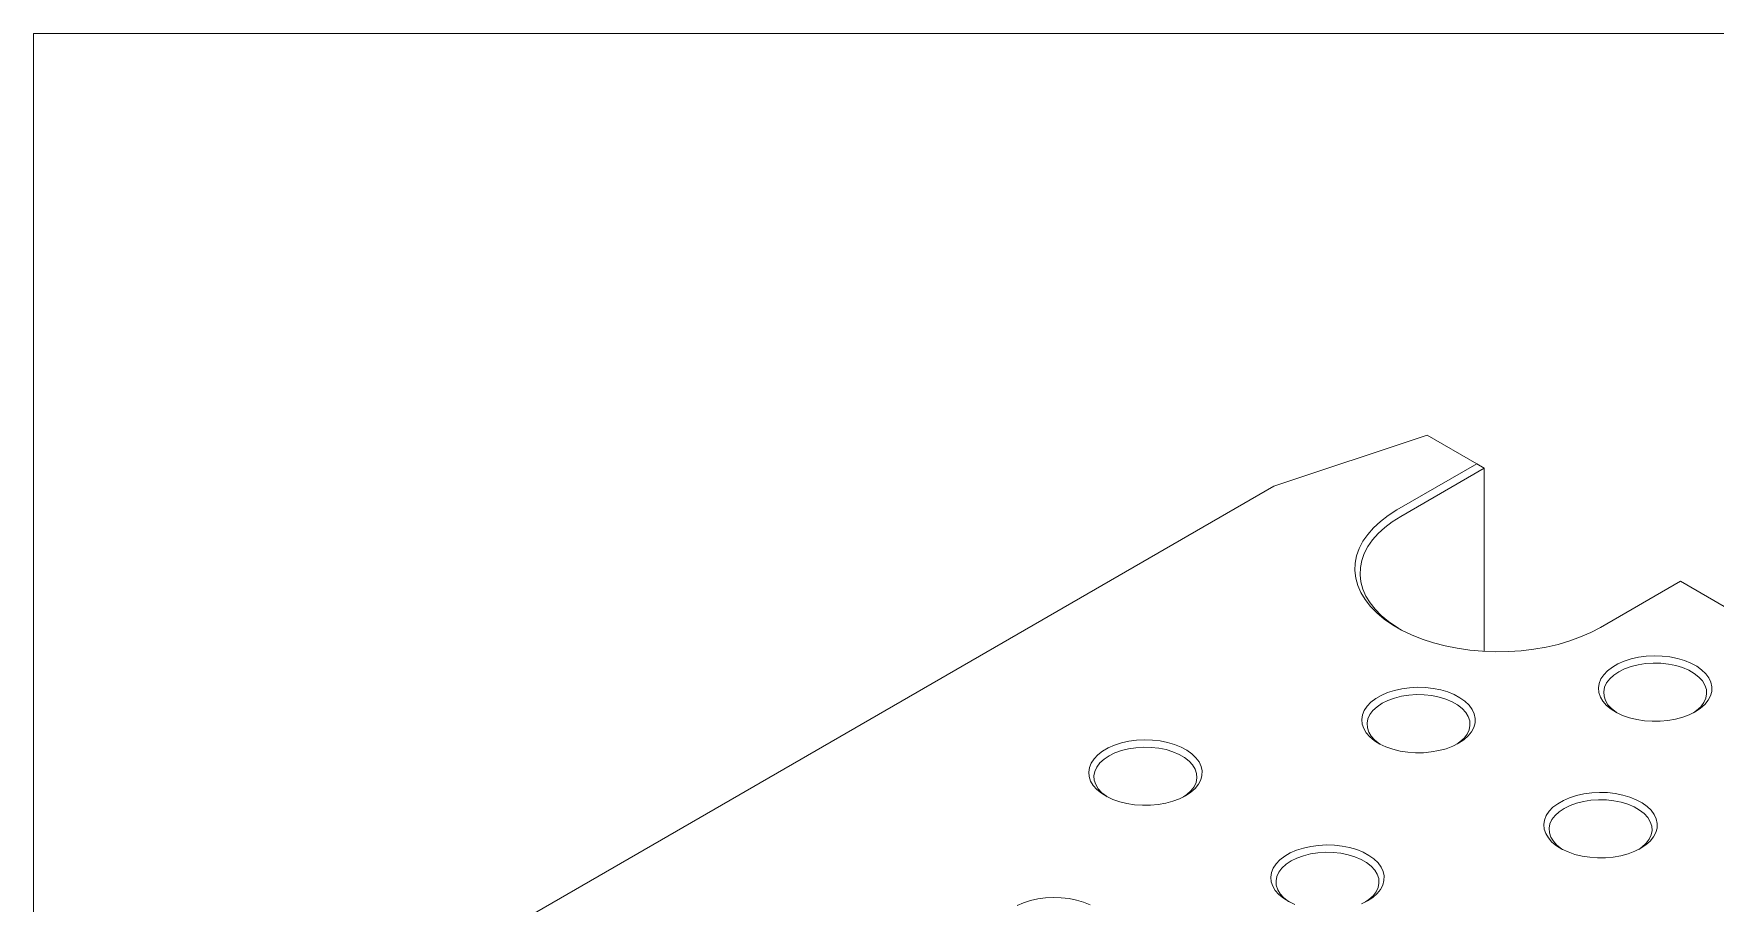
# Model space of a CAD drawing. Header units: millimetres. Extents: x 2 to 278, y 1 to 215.
# Drawn here: x 1.6 to 56, y 186.5 to 214.6 of the extents above; entities that cross this region are included whole.
import ezdxf

# ---------------------------------------------------------------- set-up
doc = ezdxf.new("R2010")
doc.units = ezdxf.units.MM

msp = doc.modelspace()

# ---------------------------------------------------------------- linework, layer by layer
at = {"color": 7, "linetype": 'Continuous', "lineweight": 18}
for p, q in [((1.579, 214.645), (277.989, 214.645)), ((1.579, 214.645), (1.579, 0.903)), ((46.686, 201.647), (41.718, 199.992)), ((48.294, 200.719), (46.686, 201.647)), ((45.708, 199.226), (48.294, 200.719)), ((48.534, 200.58), (45.828, 199.018)), ((48.534, 200.58), (48.294, 200.719)), ((48.534, 194.65), (48.534, 200.58)), ((41.718, 199.992), (9.729, 181.525)), ((54.88, 196.917), (52.293, 195.424)), ((60.076, 193.917), (54.88, 196.917))]:
    msp.add_line(p, q, dxfattribs=at)
at = {"color": 7, "linetype": 'Continuous', "lineweight": 18, "flags": 128}
for points in [[(52.293, 195.424), (51.985, 195.261), (51.653, 195.115), (51.299, 194.987), (50.927, 194.877), (50.539, 194.787), (50.139, 194.718), (49.729, 194.67), (49.314, 194.643), (48.896, 194.637), (48.479, 194.654), (48.067, 194.691), (47.661, 194.75), (47.267, 194.83), (46.887, 194.93), (46.523, 195.049), (46.18, 195.186), (45.859, 195.341), (45.564, 195.511), (45.296, 195.696), (45.058, 195.895), (44.852, 196.104), (44.679, 196.324), (44.541, 196.552), (44.439, 196.786), (44.373, 197.024), (44.345, 197.265), (44.355, 197.506), (44.401, 197.745), (44.485, 197.982), (44.605, 198.213), (44.761, 198.437), (44.951, 198.652), (45.173, 198.856), (45.426, 199.048), (45.708, 199.226)], [(45.828, 199.018), (45.556, 198.847), (45.312, 198.662), (45.098, 198.465), (44.915, 198.258), (44.765, 198.042), (44.649, 197.82), (44.569, 197.592), (44.524, 197.361), (44.515, 197.128), (44.542, 196.897), (44.605, 196.667), (44.703, 196.442), (44.836, 196.222), (45.002, 196.011), (45.201, 195.808), (45.43, 195.617), (45.689, 195.439), (45.768, 195.39)], [(55.363, 192.697), (55.17, 192.6), (54.955, 192.52), (54.723, 192.457), (54.478, 192.414), (54.225, 192.391), (53.969, 192.388), (53.715, 192.406), (53.467, 192.445), (53.232, 192.502), (53.012, 192.579), (52.813, 192.672), (52.638, 192.78), (52.491, 192.901), (52.375, 193.033), (52.292, 193.172), (52.243, 193.318), (52.229, 193.465), (52.252, 193.613), (52.309, 193.757), (52.401, 193.895), (52.525, 194.024), (52.679, 194.142), (52.861, 194.247), (53.065, 194.336), (53.289, 194.407), (53.528, 194.46), (53.778, 194.494), (54.033, 194.506), (54.289, 194.499), (54.54, 194.471), (54.782, 194.422), (55.011, 194.355), (55.22, 194.27), (55.408, 194.17), (55.569, 194.055), (55.701, 193.928), (55.801, 193.792), (55.867, 193.649), (55.899, 193.502), (55.894, 193.354), (55.854, 193.208), (55.779, 193.067), (55.671, 192.933), (55.531, 192.809), (55.363, 192.697)], [(55.301, 192.663), (55.406, 192.737), (55.539, 192.859), (55.638, 192.991), (55.703, 193.13), (55.731, 193.272), (55.721, 193.416), (55.675, 193.557), (55.593, 193.693), (55.476, 193.82), (55.328, 193.936), (55.152, 194.038), (54.952, 194.123), (54.732, 194.19), (54.496, 194.238), (54.252, 194.265), (54.003, 194.27), (53.755, 194.254), (53.515, 194.217), (53.286, 194.159), (53.075, 194.083), (52.887, 193.989), (52.724, 193.88), (52.592, 193.758), (52.492, 193.626), (52.427, 193.487), (52.4, 193.344), (52.409, 193.201), (52.455, 193.059), (52.537, 192.924), (52.654, 192.797), (52.802, 192.681), (52.829, 192.663)], [(47.703, 191.677), (47.51, 191.58), (47.295, 191.499), (47.063, 191.437), (46.818, 191.393), (46.565, 191.37), (46.309, 191.368), (46.054, 191.386), (45.807, 191.424), (45.571, 191.482), (45.352, 191.558), (45.153, 191.651), (44.978, 191.759), (44.831, 191.88), (44.715, 192.012), (44.631, 192.152), (44.582, 192.297), (44.569, 192.445), (44.591, 192.592), (44.649, 192.736), (44.741, 192.874), (44.865, 193.003), (45.019, 193.122), (45.2, 193.226), (45.405, 193.315), (45.629, 193.387), (45.868, 193.44), (46.117, 193.473), (46.373, 193.486), (46.628, 193.478), (46.88, 193.45), (47.122, 193.402), (47.35, 193.335), (47.56, 193.25), (47.747, 193.149), (47.909, 193.034), (48.041, 192.907), (48.141, 192.771), (48.207, 192.628), (48.238, 192.482), (48.234, 192.334), (48.194, 192.188), (48.119, 192.046), (48.011, 191.912), (47.871, 191.788), (47.703, 191.677)], [(47.64, 191.642), (47.746, 191.717), (47.878, 191.838), (47.978, 191.97), (48.042, 192.109), (48.07, 192.252), (48.061, 192.396), (48.015, 192.537), (47.932, 192.673), (47.816, 192.8), (47.668, 192.916), (47.492, 193.017), (47.291, 193.103), (47.071, 193.17), (46.836, 193.217), (46.591, 193.244), (46.342, 193.249), (46.095, 193.233), (45.854, 193.196), (45.626, 193.139), (45.415, 193.062), (45.226, 192.968), (45.064, 192.859), (44.931, 192.738), (44.832, 192.606), (44.767, 192.467), (44.739, 192.324), (44.749, 192.18), (44.795, 192.039), (44.877, 191.903), (44.993, 191.776), (45.141, 191.66), (45.169, 191.642)], [(38.864, 189.976), (38.671, 189.879), (38.456, 189.798), (38.224, 189.736), (37.979, 189.693), (37.726, 189.67), (37.47, 189.667), (37.216, 189.685), (36.968, 189.723), (36.732, 189.781), (36.513, 189.857), (36.314, 189.95), (36.139, 190.058), (35.992, 190.179), (35.876, 190.311), (35.792, 190.451), (35.744, 190.596), (35.73, 190.744), (35.752, 190.891), (35.81, 191.035), (35.902, 191.173), (36.026, 191.303), (36.18, 191.421), (36.361, 191.525), (36.566, 191.614), (36.79, 191.686), (37.029, 191.739), (37.279, 191.772), (37.534, 191.785), (37.79, 191.777), (38.041, 191.749), (38.283, 191.701), (38.511, 191.634), (38.721, 191.549), (38.909, 191.448), (39.07, 191.333), (39.202, 191.207), (39.302, 191.07), (39.368, 190.928), (39.399, 190.781), (39.395, 190.633), (39.355, 190.487), (39.28, 190.346), (39.172, 190.212), (39.032, 190.088), (38.864, 189.976)], [(38.802, 189.941), (38.907, 190.016), (39.039, 190.138), (39.139, 190.269), (39.203, 190.408), (39.231, 190.551), (39.222, 190.695), (39.176, 190.836), (39.093, 190.972), (38.977, 191.099), (38.829, 191.215), (38.653, 191.316), (38.453, 191.402), (38.232, 191.469), (37.997, 191.516), (37.752, 191.543), (37.504, 191.549), (37.256, 191.532), (37.015, 191.495), (36.787, 191.438), (36.576, 191.361), (36.387, 191.267), (36.225, 191.158), (36.092, 191.037), (35.993, 190.905), (35.928, 190.766), (35.9, 190.623), (35.91, 190.479), (35.956, 190.338), (36.038, 190.202), (36.155, 190.075), (36.303, 189.96), (36.33, 189.941)], [(53.596, 188.275), (53.402, 188.178), (53.187, 188.098), (52.955, 188.035), (52.71, 187.992), (52.457, 187.969), (52.201, 187.966), (51.947, 187.984), (51.7, 188.022), (51.464, 188.08), (51.244, 188.156), (51.045, 188.249), (50.87, 188.358), (50.724, 188.479), (50.607, 188.61), (50.524, 188.75), (50.475, 188.895), (50.462, 189.043), (50.484, 189.19), (50.541, 189.334), (50.633, 189.472), (50.757, 189.602), (50.912, 189.72), (51.093, 189.824), (51.297, 189.913), (51.521, 189.985), (51.76, 190.038), (52.01, 190.071), (52.265, 190.084), (52.521, 190.077), (52.772, 190.048), (53.015, 190), (53.243, 189.933), (53.453, 189.848), (53.64, 189.747), (53.801, 189.632), (53.933, 189.506), (54.033, 189.37), (54.1, 189.227), (54.131, 189.08), (54.126, 188.932), (54.086, 188.786), (54.011, 188.645), (53.903, 188.511), (53.764, 188.387), (53.596, 188.275)], [(53.533, 188.241), (53.638, 188.315), (53.771, 188.437), (53.87, 188.568), (53.935, 188.707), (53.963, 188.85), (53.953, 188.994), (53.907, 189.135), (53.825, 189.271), (53.708, 189.398), (53.561, 189.514), (53.384, 189.616), (53.184, 189.701), (52.964, 189.768), (52.729, 189.816), (52.484, 189.842), (52.235, 189.848), (51.987, 189.832), (51.747, 189.794), (51.518, 189.737), (51.308, 189.66), (51.119, 189.567), (50.956, 189.458), (50.824, 189.336), (50.724, 189.204), (50.66, 189.065), (50.632, 188.922), (50.641, 188.779), (50.687, 188.637), (50.77, 188.502), (50.886, 188.374), (51.034, 188.259), (51.062, 188.241)], [(42.405, 186.455), (42.206, 186.549), (42.032, 186.657), (41.885, 186.778), (41.768, 186.91), (41.685, 187.049), (41.636, 187.195), (41.623, 187.342), (41.645, 187.489), (41.703, 187.634), (41.794, 187.772), (41.919, 187.901), (42.073, 188.019), (42.254, 188.124), (42.458, 188.213), (42.682, 188.284), (42.922, 188.337), (43.171, 188.371), (43.426, 188.383), (43.682, 188.376), (43.934, 188.347), (44.176, 188.299), (44.404, 188.232), (44.614, 188.147), (44.801, 188.047), (44.962, 187.932), (45.094, 187.805), (45.194, 187.669), (45.261, 187.526), (45.292, 187.379), (45.287, 187.231), (45.247, 187.085), (45.172, 186.944), (45.064, 186.81), (44.925, 186.686), (44.757, 186.574)], [(44.694, 186.54), (44.799, 186.614), (44.932, 186.736), (45.032, 186.868), (45.096, 187.007), (45.124, 187.149), (45.115, 187.293), (45.068, 187.434), (44.986, 187.57), (44.87, 187.697), (44.722, 187.813), (44.546, 187.915), (44.345, 188), (44.125, 188.067), (43.89, 188.115), (43.645, 188.142), (43.396, 188.147), (43.149, 188.131), (42.908, 188.094), (42.68, 188.036), (42.469, 187.96), (42.28, 187.866), (42.117, 187.757), (41.985, 187.635), (41.885, 187.503), (41.821, 187.364), (41.793, 187.221), (41.802, 187.078), (41.849, 186.936), (41.931, 186.801), (42.047, 186.674), (42.195, 186.558), (42.223, 186.54)], [(33.415, 186.423), (33.62, 186.512), (33.844, 186.583), (34.083, 186.636), (34.332, 186.67), (34.588, 186.683), (34.843, 186.675), (35.095, 186.647), (35.337, 186.598), (35.565, 186.531), (35.775, 186.447)], [(44.757, 186.574), (44.563, 186.477)]]:
    msp.add_lwpolyline(points, dxfattribs=at)

doc.saveas('drawing.dxf')
